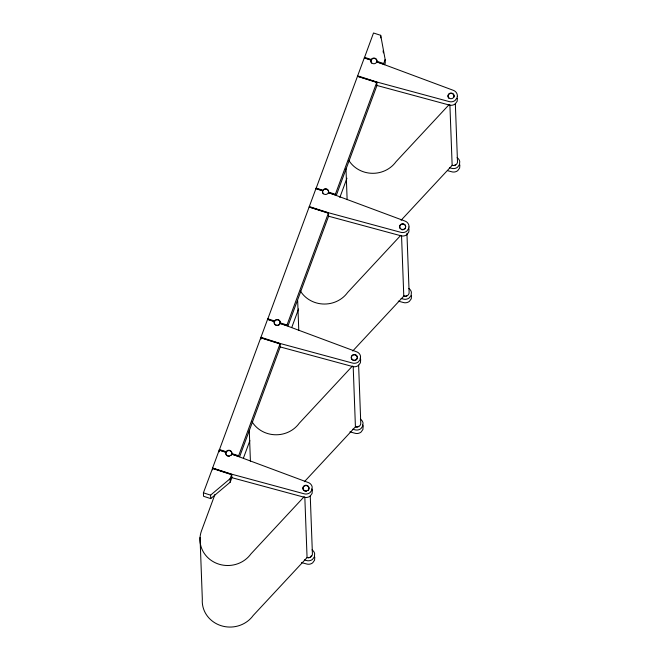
<?xml version="1.0" encoding="UTF-8"?>
<svg xmlns="http://www.w3.org/2000/svg" width="660" height="660" viewBox="0 0 660 660"><rect width="100%" height="100%" fill="white"/><g stroke="black" fill="none" stroke-linecap="round" stroke-linejoin="round"><path stroke-width="0.99" d="M231.742 453.527L231.709 454.187L238.417 456.357L280.104 343.654L260.774 337.747L219.26 450.169L225.967 452.331L226.842 450.928A3.044 2.863 -2.1 0 1 231.825 452.537L231.742 453.527L238.582 455.73M280.104 322.789L280.071 323.458L286.778 325.619L328.465 212.916L309.136 207.009L267.622 319.432L274.329 321.601L275.203 320.199A3.044 2.863 -2.1 0 1 280.178 321.808L280.104 322.789L286.935 325M328.465 192.06L328.433 192.72L335.14 194.89L376.827 82.186L357.497 76.279L315.983 188.702L322.682 190.864L323.565 189.461A3.044 2.863 -2.1 0 1 328.54 191.07L328.465 192.06L335.296 194.263M376.827 61.322L376.794 61.99L383.493 64.152L385.159 59.474L380.688 35.318L373.502 33L364.345 57.965L371.044 60.134L371.926 58.732A3.044 2.863 -2.1 0 1 376.901 60.34L376.827 61.322L383.658 63.533M203.412 492.822L212.594 468.204L231.751 474.383L231.866 477.683L230.2 482.188L210.721 498.605L203.544 496.287L203.412 492.822L210.598 495.14L230.076 478.723L231.751 474.383M212.586 468.031L219.252 449.996L225.959 452.158A3.044 2.863 -2.1 0 0 227.832 455.796A3.044 2.863 -2.1 0 0 231.709 454.014L308.038 482.452A6.336 5.956 -2.1 0 1 312.18 486.94L311.941 490.017L310.093 492.574A6.336 5.956 -2.1 0 1 303.872 493.721L231.742 474.21L212.586 468.031L212.652 469.846M260.947 337.293L267.613 319.258L274.321 321.428A3.044 2.863 -2.1 0 0 276.193 325.058A3.044 2.863 -2.1 0 0 280.063 323.284L356.4 351.714A6.336 5.956 -2.1 0 1 360.541 356.21L360.302 359.279L358.454 361.845A6.336 5.956 -2.1 0 1 352.225 362.983L280.104 343.48L260.947 337.293L261.013 339.116M214.937 494.488L201.514 530.797A27.893 26.21 -2.1 0 0 215.317 562.774A27.893 26.21 -2.1 0 0 250.915 553.93L304.078 496.774M239.605 456.761L280.228 346.945L280.104 343.654M287.966 326.024L328.589 216.216L328.465 212.916M336.328 195.294L376.951 85.478L376.827 82.186M384.623 64.746L385.283 62.939L385.159 59.474M243.474 457.99L249.884 440.649M291.827 327.253L298.6 308.954M339.834 197.48L346.962 178.216M449.163 104.577L396 161.733A27.893 26.21 -2.1 0 1 348.793 160.339M401.082 220.275L452.149 165.371A4.059 3.811 -2.1 0 0 457.471 161.032L455.334 103.587M400.801 235.306L347.638 292.462A27.893 26.21 -2.1 0 1 300.432 291.068M352.729 351.004L403.788 296.109A4.059 3.811 -2.1 0 0 409.109 291.769L406.931 233.293M352.44 366.044L299.277 423.2A27.893 26.21 -2.1 0 1 252.071 421.806M304.367 481.742L355.426 426.838A4.059 3.811 -2.1 0 0 360.748 422.499L358.611 365.054M310.25 495.792L312.386 553.237A4.059 3.811 -2.1 0 1 307.065 557.576L253.209 615.483A27.893 26.21 -2.1 0 1 220.968 625.647A27.893 26.21 -2.1 0 1 202.323 599.049L200.038 537.504M376.951 85.478L449.081 104.989A6.336 5.956 -2.1 0 0 455.301 103.843L457.149 101.285L457.388 98.208M449.452 167.739L451.432 168.267A6.336 5.956 -2.1 0 0 457.66 167.129L459.5 164.571L459.739 161.494A6.336 5.956 -2.1 0 0 457.075 157.69M447.604 170.668L451.555 171.74A6.336 5.956 -2.1 0 0 457.784 170.594L459.632 168.036L459.871 164.959M328.589 216.216L400.719 235.719A6.336 5.956 -2.1 0 0 406.948 234.572L408.787 232.015L409.027 228.938M401.09 298.468L403.07 299.005A6.336 5.956 -2.1 0 0 409.299 297.858L411.139 295.3L411.378 292.223A6.336 5.956 -2.1 0 0 408.721 288.428M398.26 301.133L403.202 302.47A6.336 5.956 -2.1 0 0 409.423 301.331L411.271 298.765L411.51 295.688M280.228 346.945L352.358 366.457A6.336 5.956 -2.1 0 0 358.586 365.31L360.426 362.752L360.665 359.675A6.336 5.956 -2.1 0 0 360.145 358.198M352.737 429.206L354.709 429.734A6.336 5.956 -2.1 0 0 360.938 428.596L362.777 426.038L363.025 422.961A6.336 5.956 -2.1 0 0 360.36 419.158M349.899 431.871L354.841 433.207A6.336 5.956 -2.1 0 0 361.07 432.061L362.909 429.503L363.149 426.426A6.336 5.956 -2.1 0 0 362.629 424.949M231.866 477.683L303.996 497.186A6.336 5.956 -2.1 0 0 310.225 496.039L312.073 493.482L312.312 490.405A6.336 5.956 -2.1 0 0 311.792 488.936M304.375 559.936L306.347 560.472A6.336 5.956 -2.1 0 0 312.576 559.325L314.424 556.768L314.663 553.69A6.336 5.956 -2.1 0 0 311.998 549.895M301.537 562.601L306.479 563.937A6.336 5.956 -2.1 0 0 312.708 562.798L314.548 560.233L314.787 557.155M364.501 57.346L371.332 59.549M357.497 76.279L376.654 82.467M316.14 188.075L322.971 190.286M309.136 207.009L328.292 213.197M267.778 318.813L274.618 321.016M260.774 337.747L279.931 343.934M219.425 449.542L226.256 451.754M212.421 468.476L231.577 474.664M383.056 50.861L383.427 52.874M449.897 104.849L452.149 165.371M401.536 235.587L403.788 296.109M380.688 35.318L380.787 37.917M345.988 168.894L347.135 199.666M353.183 366.316L355.426 426.838M297.668 300.655L298.774 330.404M304.821 497.054L307.065 557.576M249.274 430.361L250.412 461.134M230.076 478.723L230.2 482.188M219.252 449.996L219.326 451.819M210.598 495.14L210.721 498.605M448.742 98.109A3.044 2.863 -2.1 0 1 450.475 93.423A3.044 2.863 -2.1 0 1 453.923 97.16M371.621 63.112A3.044 2.863 -2.1 0 1 373.354 58.426A3.044 2.863 -2.1 0 1 376.802 62.164M405.562 227.89A3.044 2.863 -2.1 0 1 404.671 229.119M403.26 229.771A3.044 2.863 -2.1 0 1 401.684 229.672M400.381 228.838A3.044 2.863 -2.1 0 1 401.362 224.392A3.044 2.863 -2.1 0 1 405.677 226.413M323.26 193.842A3.044 2.863 -2.1 0 1 324.992 189.164A3.044 2.863 -2.1 0 1 328.441 192.893M311.305 555.761A3.044 2.863 -2.1 0 1 307.436 557.543M358.784 426.261A3.044 2.863 -2.1 0 1 355.798 426.805M407.146 295.523A3.044 2.863 -2.1 0 1 404.151 296.076M455.499 164.794A3.044 2.863 -2.1 0 1 452.512 165.338M306.537 491.238A3.044 2.863 -2.1 0 1 302.965 487.987A3.044 2.863 -2.1 0 1 307.453 485.925A3.044 2.863 -2.1 0 1 307.956 490.586M229.416 456.241A3.044 2.863 -2.1 0 1 225.844 452.991A3.044 2.863 -2.1 0 1 230.332 450.928A3.044 2.863 -2.1 0 1 230.835 455.59M408.994 227.023L408.664 228.55L406.816 231.107A6.336 5.956 -2.1 0 1 400.587 232.254L328.457 212.743L309.301 206.563L315.975 188.529L322.682 190.69A3.044 2.863 -2.1 0 0 324.555 194.329A3.044 2.863 -2.1 0 0 328.424 192.547L404.761 220.984A6.336 5.956 -2.1 0 1 408.903 225.472L408.994 227.023M457.355 96.294L457.017 97.812L455.177 100.378A6.336 5.956 -2.1 0 1 448.948 101.516L376.819 82.013L357.662 75.826L364.337 57.791L371.036 59.961A3.044 2.863 -2.1 0 0 372.908 63.591A3.044 2.863 -2.1 0 0 376.786 61.817L453.115 90.247A6.336 5.956 -2.1 0 1 457.256 94.743L457.355 96.294M303.649 489.959A3.044 2.863 -2.1 0 0 308.83 489.01A3.044 2.863 -2.1 0 0 305.382 485.281A3.044 2.863 -2.1 0 0 303.649 489.959M352.011 359.23A3.044 2.863 -2.1 0 0 357.184 358.281A3.044 2.863 -2.1 0 0 353.743 354.544A3.044 2.863 -2.1 0 0 352.011 359.23M400.373 228.492A3.044 2.863 -2.1 0 0 405.545 227.543A3.044 2.863 -2.1 0 0 402.105 223.814A3.044 2.863 -2.1 0 0 400.373 228.492M448.734 97.762A3.044 2.863 -2.1 0 0 453.907 96.814A3.044 2.863 -2.1 0 0 450.466 93.076A3.044 2.863 -2.1 0 0 448.734 97.762M352.027 359.576A3.044 2.863 -2.1 0 0 357.2 358.627A3.044 2.863 -2.1 0 0 353.76 354.89A3.044 2.863 -2.1 0 0 352.027 359.576M274.906 324.58A3.044 2.863 -2.1 0 0 280.079 323.631A3.044 2.863 -2.1 0 0 276.639 319.894A3.044 2.863 -2.1 0 0 274.906 324.58"/></g></svg>
